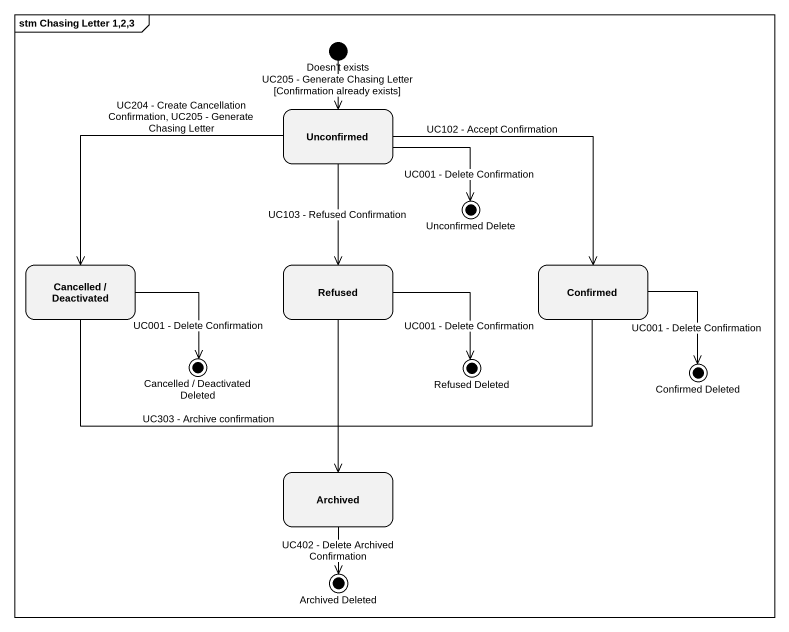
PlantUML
@startuml
mainframe stm Chasing Letter 1,2,3
hide empty description
state "Doesn't exists" as Doesn_t_exists <<start>>
state Unconfirmed
state "Unconfirmed Delete" as Unconfirmed_Delete <<end>>
state "Cancelled / Deactivated" as Cancelled_Deactivated
state Refused
state Confirmed
state "Cancelled / Deactivated Deleted" as Cancelled_Deactivated_2 <<end>>
state "Refused Deleted" as Refused_Deleted <<end>>
state "Confirmed Deleted" as Confirmed_Deleted <<end>>
state Archived
state "Archived Deleted" as Archived_Deleted <<end>>
Doesn_t_exists --> Unconfirmed : UC205 - Generate Chasing Letter [Confirmation already exists]
Unconfirmed -right-> Unconfirmed_Delete : UC001 - Delete Confirmation
Unconfirmed --> Cancelled_Deactivated : UC204 - Create Cancellation Confirmation, UC205 - Generate Chasing Letter
Unconfirmed --> Refused : UC103 - Refused Confirmation
Unconfirmed --> Confirmed : UC102 - Accept Confirmation
Cancelled_Deactivated --> Cancelled_Deactivated_2 : UC001 - Delete Confirmation
Cancelled_Deactivated --> Archived : UC303 - Archive confirmation
Refused -right-> Refused_Deleted : UC001 - Delete Confirmation
Refused --> Archived
Confirmed --> Confirmed_Deleted : UC001 - Delete Confirmation
Confirmed --> Archived
Archived --> Archived_Deleted : UC402 - Delete Archived Confirmation
@enduml
